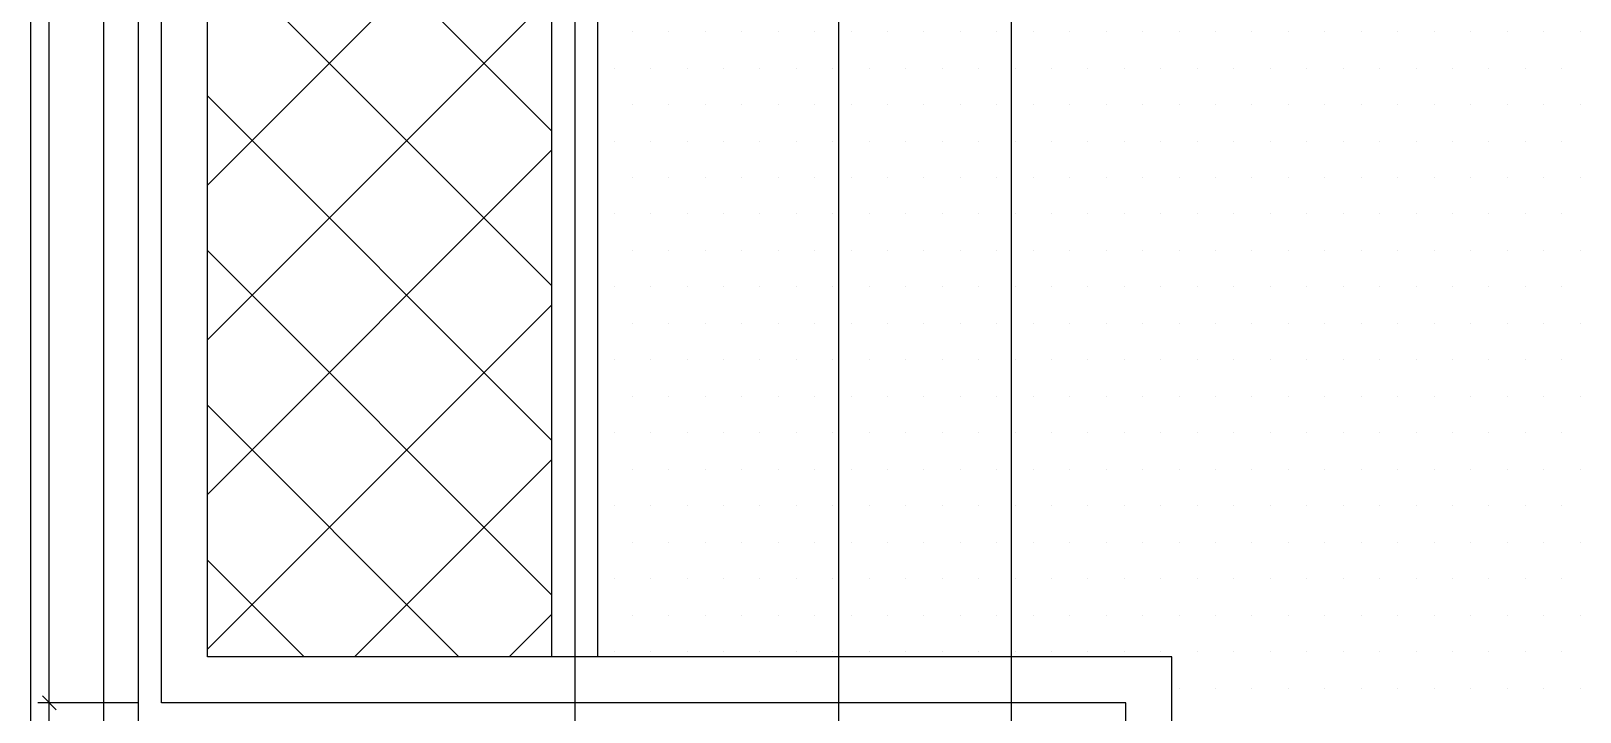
# Model space of a CAD drawing. Header units: millimetres. Extents: x 43168.9 to 43194.6, y -25545.1 to -25543.4.
# Drawn here: x 43179.9415 to 43180.0764, y -25544.0507 to -25543.9914 of the extents above; entities that cross this region are included whole.
import ezdxf

# ---------------------------------------------------------------- set-up
doc = ezdxf.new("R2010")
doc.units = ezdxf.units.MM
doc.header["$LTSCALE"] = 200
doc.linetypes.add('DASHDOT', pattern=[1, 0.5, -0.25, 0, -0.25])
doc.linetypes.add('DASHDOT2', pattern=[0.5, 0.25, -0.125, 0, -0.125])
for name, color, linetype in [('aks_sgh', 5, 'DASHDOT2'), ('gor-1_sgh', 232, 'Continuous'), ('gor-2_sgh', 161, 'Continuous'), ('gor-4_sgh', 17, 'Continuous'), ('kesitcizgisi_sgh', 22, 'Continuous'), ('olcuic_sgh', 183, 'Continuous'), ('tarama-zemin_sgh', 197, 'Continuous')]:
    doc.layers.add(name, color=color, linetype=linetype)

msp = doc.modelspace()

# ---------------------------------------------------------------- linework, layer by layer
at = {"color": 0, "linetype": 'ByBlock', "lineweight": -2}
for p, q in [((43179.94369, -25544.05051), (43179.94249, -25544.04931)), ((43179.94249, -25544.04931), (43179.94369, -25544.05051))]:
    msp.add_line(p, q, dxfattribs=at)
at = {"layer": 'aks_sgh'}
for p, q in [((43179.98888, -25543.74092), (43179.98888, -25544.60992)), ((43180.02688, -25543.74092), (43180.02688, -25544.60992))]:
    msp.add_line(p, q, dxfattribs=at)
at = {"layer": 'gor-1_sgh'}
for p, q in [((43179.95288, -25544.04991), (43179.95288, -25543.80392)), ((43179.95688, -25544.04591), (43179.95688, -25543.80392)), ((43180.04088, -25544.04591), (43179.95688, -25544.04591)), ((43180.04088, -25544.27891), (43180.04088, -25544.04591)), ((43180.03688, -25544.04991), (43179.95288, -25544.04991)), ((43180.03688, -25544.27491), (43180.03688, -25544.04991))]:
    msp.add_line(p, q, dxfattribs=at)
at = {"layer": 'gor-2_sgh'}
for p, q in [((43179.95088, -25544.05191), (43179.95088, -25543.81592)), ((43179.98688, -25544.04591), (43179.98688, -25543.90691)), ((43179.99088, -25544.04591), (43179.99088, -25543.91091))]:
    msp.add_line(p, q, dxfattribs=at)
at = {"layer": 'gor-4_sgh'}
for p, q in [((43179.9415, -25544.17942), (43179.9415, -25543.81592)), ((43179.94785, -25544.17942), (43179.94785, -25543.81592))]:
    msp.add_line(p, q, dxfattribs=at)
at = {"layer": 'kesitcizgisi_sgh', "linetype": 'DASHDOT'}
msp.add_line((43180.01188, -25544.61379), (43180.01188, -25543.80816), dxfattribs=at)
at = {"layer": 'olcuic_sgh'}
for p, q in [((43179.94309, -25544.05016), (43179.94309, -25543.80367)), ((43179.95088, -25544.04991), (43179.94209, -25544.04991)), ((43179.95088, -25544.04991), (43179.94209, -25544.04991)), ((43179.94309, -25544.54717), (43179.94309, -25544.04966))]:
    msp.add_line(p, q, dxfattribs=at)
at = {"layer": 'tarama-zemin_sgh'}
for p, q in [((43179.98688, -25544.00013), (43179.95688, -25543.97013)), ((43179.95688, -25544.00484), (43179.98688, -25543.97484)), ((43179.98688, -25544.0136), (43179.95688, -25543.9836)), ((43179.95688, -25544.01831), (43179.98688, -25543.98831)), ((43179.99389, -25543.99148), (43179.99389, -25543.99148)), ((43179.99706, -25543.99148), (43179.99706, -25543.99148)), ((43180.00024, -25543.99148), (43180.00024, -25543.99148)), ((43180.00341, -25543.99148), (43180.00341, -25543.99148)), ((43180.00659, -25543.99148), (43180.00659, -25543.99148)), ((43180.00976, -25543.99148), (43180.00976, -25543.99148)), ((43180.01294, -25543.99148), (43180.01294, -25543.99148)), ((43180.01611, -25543.99148), (43180.01611, -25543.99148)), ((43180.01929, -25543.99148), (43180.01929, -25543.99148)), ((43180.02246, -25543.99148), (43180.02246, -25543.99148)), ((43180.02564, -25543.99148), (43180.02564, -25543.99148)), ((43180.02881, -25543.99148), (43180.02881, -25543.99148)), ((43180.03199, -25543.99148), (43180.03199, -25543.99148)), ((43180.03516, -25543.99148), (43180.03516, -25543.99148)), ((43180.03834, -25543.99148), (43180.03834, -25543.99148)), ((43180.04151, -25543.99148), (43180.04151, -25543.99148)), ((43180.04469, -25543.99148), (43180.04469, -25543.99148)), ((43180.04786, -25543.99148), (43180.04786, -25543.99148)), ((43180.05104, -25543.99148), (43180.05104, -25543.99148)), ((43180.05421, -25543.99148), (43180.05421, -25543.99148)), ((43180.05739, -25543.99148), (43180.05739, -25543.99148)), ((43180.06056, -25543.99148), (43180.06056, -25543.99148)), ((43180.06374, -25543.99148), (43180.06374, -25543.99148)), ((43180.06691, -25543.99148), (43180.06691, -25543.99148)), ((43180.07009, -25543.99148), (43180.07009, -25543.99148)), ((43180.07326, -25543.99148), (43180.07326, -25543.99148)), ((43180.07644, -25543.99148), (43180.07644, -25543.99148)), ((43179.9923, -25543.99465), (43179.9923, -25543.99465)), ((43179.99547, -25543.99465), (43179.99547, -25543.99465)), ((43179.99865, -25543.99465), (43179.99865, -25543.99465)), ((43180.00182, -25543.99465), (43180.00182, -25543.99465)), ((43180.005, -25543.99465), (43180.005, -25543.99465)), ((43180.00817, -25543.99465), (43180.00817, -25543.99465)), ((43180.01135, -25543.99465), (43180.01135, -25543.99465)), ((43180.01452, -25543.99465), (43180.01452, -25543.99465)), ((43180.0177, -25543.99465), (43180.0177, -25543.99465)), ((43180.02087, -25543.99465), (43180.02087, -25543.99465)), ((43180.02405, -25543.99465), (43180.02405, -25543.99465)), ((43180.02722, -25543.99465), (43180.02722, -25543.99465)), ((43180.0304, -25543.99465), (43180.0304, -25543.99465)), ((43180.03357, -25543.99465), (43180.03357, -25543.99465)), ((43180.03675, -25543.99465), (43180.03675, -25543.99465)), ((43180.03992, -25543.99465), (43180.03992, -25543.99465)), ((43180.0431, -25543.99465), (43180.0431, -25543.99465)), ((43180.04627, -25543.99465), (43180.04627, -25543.99465)), ((43180.04945, -25543.99465), (43180.04945, -25543.99465)), ((43180.05262, -25543.99465), (43180.05262, -25543.99465)), ((43180.0558, -25543.99465), (43180.0558, -25543.99465)), ((43180.05897, -25543.99465), (43180.05897, -25543.99465)), ((43180.06215, -25543.99465), (43180.06215, -25543.99465)), ((43180.06532, -25543.99465), (43180.06532, -25543.99465)), ((43180.0685, -25543.99465), (43180.0685, -25543.99465)), ((43180.07167, -25543.99465), (43180.07167, -25543.99465)), ((43180.07485, -25543.99465), (43180.07485, -25543.99465)), ((43179.98688, -25544.02707), (43179.95688, -25543.99707)), ((43179.99389, -25543.99783), (43179.99389, -25543.99783)), ((43179.99706, -25543.99783), (43179.99706, -25543.99783)), ((43180.00024, -25543.99783), (43180.00024, -25543.99783)), ((43180.00341, -25543.99783), (43180.00341, -25543.99783)), ((43180.00659, -25543.99783), (43180.00659, -25543.99783)), ((43180.00976, -25543.99783), (43180.00976, -25543.99783)), ((43180.01294, -25543.99783), (43180.01294, -25543.99783)), ((43180.01611, -25543.99783), (43180.01611, -25543.99783)), ((43180.01929, -25543.99783), (43180.01929, -25543.99783)), ((43180.02246, -25543.99783), (43180.02246, -25543.99783)), ((43180.02564, -25543.99783), (43180.02564, -25543.99783)), ((43180.02881, -25543.99783), (43180.02881, -25543.99783)), ((43180.03199, -25543.99783), (43180.03199, -25543.99783)), ((43180.03516, -25543.99783), (43180.03516, -25543.99783)), ((43180.03834, -25543.99783), (43180.03834, -25543.99783)), ((43180.04151, -25543.99783), (43180.04151, -25543.99783)), ((43180.04469, -25543.99783), (43180.04469, -25543.99783)), ((43180.04786, -25543.99783), (43180.04786, -25543.99783)), ((43180.05104, -25543.99783), (43180.05104, -25543.99783)), ((43180.05421, -25543.99783), (43180.05421, -25543.99783)), ((43180.05739, -25543.99783), (43180.05739, -25543.99783)), ((43180.06056, -25543.99783), (43180.06056, -25543.99783)), ((43180.06374, -25543.99783), (43180.06374, -25543.99783)), ((43180.06691, -25543.99783), (43180.06691, -25543.99783)), ((43180.07009, -25543.99783), (43180.07009, -25543.99783)), ((43180.07326, -25543.99783), (43180.07326, -25543.99783)), ((43180.07644, -25543.99783), (43180.07644, -25543.99783)), ((43179.95688, -25544.03178), (43179.98688, -25544.00178)), ((43179.9923, -25544.001), (43179.9923, -25544.001)), ((43179.99547, -25544.001), (43179.99547, -25544.001)), ((43179.99865, -25544.001), (43179.99865, -25544.001)), ((43180.00182, -25544.001), (43180.00182, -25544.001)), ((43180.005, -25544.001), (43180.005, -25544.001)), ((43180.00817, -25544.001), (43180.00817, -25544.001)), ((43180.01135, -25544.001), (43180.01135, -25544.001)), ((43180.01452, -25544.001), (43180.01452, -25544.001)), ((43180.0177, -25544.001), (43180.0177, -25544.001)), ((43180.02087, -25544.001), (43180.02087, -25544.001)), ((43180.02405, -25544.001), (43180.02405, -25544.001)), ((43180.02722, -25544.001), (43180.02722, -25544.001)), ((43180.0304, -25544.001), (43180.0304, -25544.001)), ((43180.03357, -25544.001), (43180.03357, -25544.001)), ((43180.03675, -25544.001), (43180.03675, -25544.001)), ((43180.03992, -25544.001), (43180.03992, -25544.001)), ((43180.0431, -25544.001), (43180.0431, -25544.001)), ((43180.04627, -25544.001), (43180.04627, -25544.001)), ((43180.04945, -25544.001), (43180.04945, -25544.001)), ((43180.05262, -25544.001), (43180.05262, -25544.001)), ((43180.0558, -25544.001), (43180.0558, -25544.001)), ((43180.05897, -25544.001), (43180.05897, -25544.001)), ((43180.06215, -25544.001), (43180.06215, -25544.001)), ((43180.06532, -25544.001), (43180.06532, -25544.001)), ((43180.0685, -25544.001), (43180.0685, -25544.001)), ((43180.07167, -25544.001), (43180.07167, -25544.001)), ((43180.07485, -25544.001), (43180.07485, -25544.001)), ((43179.99389, -25544.00418), (43179.99389, -25544.00418)), ((43179.99706, -25544.00418), (43179.99706, -25544.00418)), ((43180.00024, -25544.00418), (43180.00024, -25544.00418)), ((43180.00341, -25544.00418), (43180.00341, -25544.00418)), ((43180.00659, -25544.00418), (43180.00659, -25544.00418)), ((43180.00976, -25544.00418), (43180.00976, -25544.00418)), ((43180.01294, -25544.00418), (43180.01294, -25544.00418)), ((43180.01611, -25544.00418), (43180.01611, -25544.00418)), ((43180.01929, -25544.00418), (43180.01929, -25544.00418)), ((43180.02246, -25544.00418), (43180.02246, -25544.00418)), ((43180.02564, -25544.00418), (43180.02564, -25544.00418)), ((43180.02881, -25544.00418), (43180.02881, -25544.00418)), ((43180.03199, -25544.00418), (43180.03199, -25544.00418)), ((43180.03516, -25544.00418), (43180.03516, -25544.00418)), ((43180.03834, -25544.00418), (43180.03834, -25544.00418)), ((43180.04151, -25544.00418), (43180.04151, -25544.00418)), ((43180.04469, -25544.00418), (43180.04469, -25544.00418)), ((43180.04786, -25544.00418), (43180.04786, -25544.00418)), ((43180.05104, -25544.00418), (43180.05104, -25544.00418)), ((43180.05421, -25544.00418), (43180.05421, -25544.00418)), ((43180.05739, -25544.00418), (43180.05739, -25544.00418)), ((43180.06056, -25544.00418), (43180.06056, -25544.00418)), ((43180.06374, -25544.00418), (43180.06374, -25544.00418)), ((43180.06691, -25544.00418), (43180.06691, -25544.00418)), ((43180.07009, -25544.00418), (43180.07009, -25544.00418)), ((43180.07326, -25544.00418), (43180.07326, -25544.00418)), ((43180.07644, -25544.00418), (43180.07644, -25544.00418)), ((43179.9923, -25544.00735), (43179.9923, -25544.00735)), ((43179.99547, -25544.00735), (43179.99547, -25544.00735)), ((43179.99865, -25544.00735), (43179.99865, -25544.00735)), ((43180.00182, -25544.00735), (43180.00182, -25544.00735)), ((43180.005, -25544.00735), (43180.005, -25544.00735)), ((43180.00817, -25544.00735), (43180.00817, -25544.00735)), ((43180.01135, -25544.00735), (43180.01135, -25544.00735)), ((43180.01452, -25544.00735), (43180.01452, -25544.00735)), ((43180.0177, -25544.00735), (43180.0177, -25544.00735)), ((43180.02087, -25544.00735), (43180.02087, -25544.00735)), ((43180.02405, -25544.00735), (43180.02405, -25544.00735)), ((43180.02722, -25544.00735), (43180.02722, -25544.00735)), ((43180.0304, -25544.00735), (43180.0304, -25544.00735)), ((43180.03357, -25544.00735), (43180.03357, -25544.00735)), ((43180.03675, -25544.00735), (43180.03675, -25544.00735)), ((43180.03992, -25544.00735), (43180.03992, -25544.00735)), ((43180.0431, -25544.00735), (43180.0431, -25544.00735)), ((43180.04627, -25544.00735), (43180.04627, -25544.00735)), ((43180.04945, -25544.00735), (43180.04945, -25544.00735)), ((43180.05262, -25544.00735), (43180.05262, -25544.00735)), ((43180.0558, -25544.00735), (43180.0558, -25544.00735)), ((43180.05897, -25544.00735), (43180.05897, -25544.00735)), ((43180.06215, -25544.00735), (43180.06215, -25544.00735)), ((43180.06532, -25544.00735), (43180.06532, -25544.00735)), ((43180.0685, -25544.00735), (43180.0685, -25544.00735)), ((43180.07167, -25544.00735), (43180.07167, -25544.00735)), ((43180.07485, -25544.00735), (43180.07485, -25544.00735)), ((43179.98688, -25544.04054), (43179.95688, -25544.01054)), ((43179.99389, -25544.01053), (43179.99389, -25544.01053)), ((43179.99706, -25544.01053), (43179.99706, -25544.01053)), ((43180.00024, -25544.01053), (43180.00024, -25544.01053)), ((43180.00341, -25544.01053), (43180.00341, -25544.01053)), ((43180.00659, -25544.01053), (43180.00659, -25544.01053)), ((43180.00976, -25544.01053), (43180.00976, -25544.01053)), ((43180.01294, -25544.01053), (43180.01294, -25544.01053)), ((43180.01611, -25544.01053), (43180.01611, -25544.01053)), ((43180.01929, -25544.01053), (43180.01929, -25544.01053)), ((43180.02246, -25544.01053), (43180.02246, -25544.01053)), ((43180.02564, -25544.01053), (43180.02564, -25544.01053)), ((43180.02881, -25544.01053), (43180.02881, -25544.01053)), ((43180.03199, -25544.01053), (43180.03199, -25544.01053)), ((43180.03516, -25544.01053), (43180.03516, -25544.01053)), ((43180.03834, -25544.01053), (43180.03834, -25544.01053)), ((43180.04151, -25544.01053), (43180.04151, -25544.01053)), ((43180.04469, -25544.01053), (43180.04469, -25544.01053)), ((43180.04786, -25544.01053), (43180.04786, -25544.01053)), ((43180.05104, -25544.01053), (43180.05104, -25544.01053)), ((43180.05421, -25544.01053), (43180.05421, -25544.01053)), ((43180.05739, -25544.01053), (43180.05739, -25544.01053)), ((43180.06056, -25544.01053), (43180.06056, -25544.01053)), ((43180.06374, -25544.01053), (43180.06374, -25544.01053)), ((43180.06691, -25544.01053), (43180.06691, -25544.01053)), ((43180.07009, -25544.01053), (43180.07009, -25544.01053)), ((43180.07326, -25544.01053), (43180.07326, -25544.01053)), ((43180.07644, -25544.01053), (43180.07644, -25544.01053)), ((43179.9923, -25544.0137), (43179.9923, -25544.0137)), ((43179.99547, -25544.0137), (43179.99547, -25544.0137)), ((43179.99865, -25544.0137), (43179.99865, -25544.0137)), ((43180.00182, -25544.0137), (43180.00182, -25544.0137)), ((43180.005, -25544.0137), (43180.005, -25544.0137)), ((43180.00817, -25544.0137), (43180.00817, -25544.0137)), ((43180.01135, -25544.0137), (43180.01135, -25544.0137)), ((43180.01452, -25544.0137), (43180.01452, -25544.0137)), ((43180.0177, -25544.0137), (43180.0177, -25544.0137)), ((43180.02087, -25544.0137), (43180.02087, -25544.0137)), ((43180.02405, -25544.0137), (43180.02405, -25544.0137)), ((43180.02722, -25544.0137), (43180.02722, -25544.0137)), ((43180.0304, -25544.0137), (43180.0304, -25544.0137)), ((43180.03357, -25544.0137), (43180.03357, -25544.0137)), ((43180.03675, -25544.0137), (43180.03675, -25544.0137)), ((43180.03992, -25544.0137), (43180.03992, -25544.0137)), ((43180.0431, -25544.0137), (43180.0431, -25544.0137)), ((43180.04627, -25544.0137), (43180.04627, -25544.0137)), ((43180.04945, -25544.0137), (43180.04945, -25544.0137)), ((43180.05262, -25544.0137), (43180.05262, -25544.0137)), ((43180.0558, -25544.0137), (43180.0558, -25544.0137)), ((43180.05897, -25544.0137), (43180.05897, -25544.0137)), ((43180.06215, -25544.0137), (43180.06215, -25544.0137)), ((43180.06532, -25544.0137), (43180.06532, -25544.0137)), ((43180.0685, -25544.0137), (43180.0685, -25544.0137)), ((43180.07167, -25544.0137), (43180.07167, -25544.0137)), ((43180.07485, -25544.0137), (43180.07485, -25544.0137)), ((43179.95688, -25544.04525), (43179.98688, -25544.01525)), ((43179.99389, -25544.01688), (43179.99389, -25544.01688)), ((43179.99706, -25544.01688), (43179.99706, -25544.01688)), ((43180.00024, -25544.01688), (43180.00024, -25544.01688)), ((43180.00341, -25544.01688), (43180.00341, -25544.01688)), ((43180.00659, -25544.01688), (43180.00659, -25544.01688)), ((43180.00976, -25544.01688), (43180.00976, -25544.01688)), ((43180.01294, -25544.01688), (43180.01294, -25544.01688)), ((43180.01611, -25544.01688), (43180.01611, -25544.01688)), ((43180.01929, -25544.01688), (43180.01929, -25544.01688)), ((43180.02246, -25544.01688), (43180.02246, -25544.01688)), ((43180.02564, -25544.01688), (43180.02564, -25544.01688)), ((43180.02881, -25544.01688), (43180.02881, -25544.01688)), ((43180.03199, -25544.01688), (43180.03199, -25544.01688)), ((43180.03516, -25544.01688), (43180.03516, -25544.01688)), ((43180.03834, -25544.01688), (43180.03834, -25544.01688)), ((43180.04151, -25544.01688), (43180.04151, -25544.01688)), ((43180.04469, -25544.01688), (43180.04469, -25544.01688)), ((43180.04786, -25544.01688), (43180.04786, -25544.01688)), ((43180.05104, -25544.01688), (43180.05104, -25544.01688)), ((43180.05421, -25544.01688), (43180.05421, -25544.01688)), ((43180.05739, -25544.01688), (43180.05739, -25544.01688)), ((43180.06056, -25544.01688), (43180.06056, -25544.01688)), ((43180.06374, -25544.01688), (43180.06374, -25544.01688)), ((43180.06691, -25544.01688), (43180.06691, -25544.01688)), ((43180.07009, -25544.01688), (43180.07009, -25544.01688)), ((43180.07326, -25544.01688), (43180.07326, -25544.01688)), ((43180.07644, -25544.01688), (43180.07644, -25544.01688)), ((43179.9923, -25544.02005), (43179.9923, -25544.02005)), ((43179.99547, -25544.02005), (43179.99547, -25544.02005)), ((43179.99865, -25544.02005), (43179.99865, -25544.02005)), ((43180.00182, -25544.02005), (43180.00182, -25544.02005)), ((43180.005, -25544.02005), (43180.005, -25544.02005)), ((43180.00817, -25544.02005), (43180.00817, -25544.02005)), ((43180.01135, -25544.02005), (43180.01135, -25544.02005)), ((43180.01452, -25544.02005), (43180.01452, -25544.02005)), ((43180.0177, -25544.02005), (43180.0177, -25544.02005)), ((43180.02087, -25544.02005), (43180.02087, -25544.02005)), ((43180.02405, -25544.02005), (43180.02405, -25544.02005)), ((43180.02722, -25544.02005), (43180.02722, -25544.02005)), ((43180.0304, -25544.02005), (43180.0304, -25544.02005)), ((43180.03357, -25544.02005), (43180.03357, -25544.02005)), ((43180.03675, -25544.02005), (43180.03675, -25544.02005)), ((43180.03992, -25544.02005), (43180.03992, -25544.02005)), ((43180.0431, -25544.02005), (43180.0431, -25544.02005)), ((43180.04627, -25544.02005), (43180.04627, -25544.02005)), ((43180.04945, -25544.02005), (43180.04945, -25544.02005)), ((43180.05262, -25544.02005), (43180.05262, -25544.02005)), ((43180.0558, -25544.02005), (43180.0558, -25544.02005)), ((43180.05897, -25544.02005), (43180.05897, -25544.02005)), ((43180.06215, -25544.02005), (43180.06215, -25544.02005)), ((43180.06532, -25544.02005), (43180.06532, -25544.02005)), ((43180.0685, -25544.02005), (43180.0685, -25544.02005)), ((43180.07167, -25544.02005), (43180.07167, -25544.02005)), ((43180.07485, -25544.02005), (43180.07485, -25544.02005)), ((43179.99389, -25544.02323), (43179.99389, -25544.02323)), ((43179.99706, -25544.02323), (43179.99706, -25544.02323)), ((43180.00024, -25544.02323), (43180.00024, -25544.02323)), ((43180.00341, -25544.02323), (43180.00341, -25544.02323)), ((43180.00659, -25544.02323), (43180.00659, -25544.02323)), ((43180.00976, -25544.02323), (43180.00976, -25544.02323)), ((43180.01294, -25544.02323), (43180.01294, -25544.02323)), ((43180.01611, -25544.02323), (43180.01611, -25544.02323)), ((43180.01929, -25544.02323), (43180.01929, -25544.02323)), ((43180.02246, -25544.02323), (43180.02246, -25544.02323)), ((43180.02564, -25544.02323), (43180.02564, -25544.02323)), ((43180.02881, -25544.02323), (43180.02881, -25544.02323)), ((43180.03199, -25544.02323), (43180.03199, -25544.02323)), ((43180.03516, -25544.02323), (43180.03516, -25544.02323)), ((43180.03834, -25544.02323), (43180.03834, -25544.02323)), ((43180.04151, -25544.02323), (43180.04151, -25544.02323)), ((43180.04469, -25544.02323), (43180.04469, -25544.02323)), ((43180.04786, -25544.02323), (43180.04786, -25544.02323)), ((43180.05104, -25544.02323), (43180.05104, -25544.02323)), ((43180.05421, -25544.02323), (43180.05421, -25544.02323)), ((43180.05739, -25544.02323), (43180.05739, -25544.02323)), ((43180.06056, -25544.02323), (43180.06056, -25544.02323)), ((43180.06374, -25544.02323), (43180.06374, -25544.02323)), ((43180.06691, -25544.02323), (43180.06691, -25544.02323)), ((43180.07009, -25544.02323), (43180.07009, -25544.02323)), ((43180.07326, -25544.02323), (43180.07326, -25544.02323)), ((43180.07644, -25544.02323), (43180.07644, -25544.02323)), ((43179.97877, -25544.04591), (43179.95688, -25544.02401)), ((43179.9923, -25544.0264), (43179.9923, -25544.0264)), ((43179.99547, -25544.0264), (43179.99547, -25544.0264)), ((43179.99865, -25544.0264), (43179.99865, -25544.0264)), ((43180.00182, -25544.0264), (43180.00182, -25544.0264)), ((43180.005, -25544.0264), (43180.005, -25544.0264)), ((43180.00817, -25544.0264), (43180.00817, -25544.0264)), ((43180.01135, -25544.0264), (43180.01135, -25544.0264)), ((43180.01452, -25544.0264), (43180.01452, -25544.0264)), ((43180.0177, -25544.0264), (43180.0177, -25544.0264)), ((43180.02087, -25544.0264), (43180.02087, -25544.0264)), ((43180.02405, -25544.0264), (43180.02405, -25544.0264)), ((43180.02722, -25544.0264), (43180.02722, -25544.0264)), ((43180.0304, -25544.0264), (43180.0304, -25544.0264)), ((43180.03357, -25544.0264), (43180.03357, -25544.0264)), ((43180.03675, -25544.0264), (43180.03675, -25544.0264)), ((43180.03992, -25544.0264), (43180.03992, -25544.0264)), ((43180.0431, -25544.0264), (43180.0431, -25544.0264)), ((43180.04627, -25544.0264), (43180.04627, -25544.0264)), ((43180.04945, -25544.0264), (43180.04945, -25544.0264)), ((43180.05262, -25544.0264), (43180.05262, -25544.0264)), ((43180.0558, -25544.0264), (43180.0558, -25544.0264)), ((43180.05897, -25544.0264), (43180.05897, -25544.0264)), ((43180.06215, -25544.0264), (43180.06215, -25544.0264)), ((43180.06532, -25544.0264), (43180.06532, -25544.0264)), ((43180.0685, -25544.0264), (43180.0685, -25544.0264)), ((43180.07167, -25544.0264), (43180.07167, -25544.0264)), ((43180.07485, -25544.0264), (43180.07485, -25544.0264)), ((43179.96969, -25544.04591), (43179.98688, -25544.02872)), ((43179.99389, -25544.02958), (43179.99389, -25544.02958)), ((43179.99706, -25544.02958), (43179.99706, -25544.02958)), ((43180.00024, -25544.02958), (43180.00024, -25544.02958)), ((43180.00341, -25544.02958), (43180.00341, -25544.02958)), ((43180.00659, -25544.02958), (43180.00659, -25544.02958)), ((43180.00976, -25544.02958), (43180.00976, -25544.02958)), ((43180.01294, -25544.02958), (43180.01294, -25544.02958)), ((43180.01611, -25544.02958), (43180.01611, -25544.02958)), ((43180.01929, -25544.02958), (43180.01929, -25544.02958)), ((43180.02246, -25544.02958), (43180.02246, -25544.02958)), ((43180.02564, -25544.02958), (43180.02564, -25544.02958)), ((43180.02881, -25544.02958), (43180.02881, -25544.02958)), ((43180.03199, -25544.02958), (43180.03199, -25544.02958)), ((43180.03516, -25544.02958), (43180.03516, -25544.02958)), ((43180.03834, -25544.02958), (43180.03834, -25544.02958)), ((43180.04151, -25544.02958), (43180.04151, -25544.02958)), ((43180.04469, -25544.02958), (43180.04469, -25544.02958)), ((43180.04786, -25544.02958), (43180.04786, -25544.02958)), ((43180.05104, -25544.02958), (43180.05104, -25544.02958)), ((43180.05421, -25544.02958), (43180.05421, -25544.02958)), ((43180.05739, -25544.02958), (43180.05739, -25544.02958)), ((43180.06056, -25544.02958), (43180.06056, -25544.02958)), ((43180.06374, -25544.02958), (43180.06374, -25544.02958)), ((43180.06691, -25544.02958), (43180.06691, -25544.02958)), ((43180.07009, -25544.02958), (43180.07009, -25544.02958)), ((43180.07326, -25544.02958), (43180.07326, -25544.02958)), ((43180.07644, -25544.02958), (43180.07644, -25544.02958)), ((43179.9923, -25544.03275), (43179.9923, -25544.03275)), ((43179.99547, -25544.03275), (43179.99547, -25544.03275)), ((43179.99865, -25544.03275), (43179.99865, -25544.03275)), ((43180.00182, -25544.03275), (43180.00182, -25544.03275)), ((43180.005, -25544.03275), (43180.005, -25544.03275)), ((43180.00817, -25544.03275), (43180.00817, -25544.03275)), ((43180.01135, -25544.03275), (43180.01135, -25544.03275)), ((43180.01452, -25544.03275), (43180.01452, -25544.03275)), ((43180.0177, -25544.03275), (43180.0177, -25544.03275)), ((43180.02087, -25544.03275), (43180.02087, -25544.03275)), ((43180.02405, -25544.03275), (43180.02405, -25544.03275)), ((43180.02722, -25544.03275), (43180.02722, -25544.03275)), ((43180.0304, -25544.03275), (43180.0304, -25544.03275)), ((43180.03357, -25544.03275), (43180.03357, -25544.03275)), ((43180.03675, -25544.03275), (43180.03675, -25544.03275)), ((43180.03992, -25544.03275), (43180.03992, -25544.03275)), ((43180.0431, -25544.03275), (43180.0431, -25544.03275)), ((43180.04627, -25544.03275), (43180.04627, -25544.03275)), ((43180.04945, -25544.03275), (43180.04945, -25544.03275)), ((43180.05262, -25544.03275), (43180.05262, -25544.03275)), ((43180.0558, -25544.03275), (43180.0558, -25544.03275)), ((43180.05897, -25544.03275), (43180.05897, -25544.03275)), ((43180.06215, -25544.03275), (43180.06215, -25544.03275)), ((43180.06532, -25544.03275), (43180.06532, -25544.03275)), ((43180.0685, -25544.03275), (43180.0685, -25544.03275)), ((43180.07167, -25544.03275), (43180.07167, -25544.03275)), ((43180.07485, -25544.03275), (43180.07485, -25544.03275)), ((43179.99389, -25544.03593), (43179.99389, -25544.03593)), ((43179.99706, -25544.03593), (43179.99706, -25544.03593)), ((43180.00024, -25544.03593), (43180.00024, -25544.03593)), ((43180.00341, -25544.03593), (43180.00341, -25544.03593)), ((43180.00659, -25544.03593), (43180.00659, -25544.03593)), ((43180.00976, -25544.03593), (43180.00976, -25544.03593)), ((43180.01294, -25544.03593), (43180.01294, -25544.03593)), ((43180.01611, -25544.03593), (43180.01611, -25544.03593)), ((43180.01929, -25544.03593), (43180.01929, -25544.03593)), ((43180.02246, -25544.03593), (43180.02246, -25544.03593)), ((43180.02564, -25544.03593), (43180.02564, -25544.03593)), ((43180.02881, -25544.03593), (43180.02881, -25544.03593)), ((43180.03199, -25544.03593), (43180.03199, -25544.03593)), ((43180.03516, -25544.03593), (43180.03516, -25544.03593)), ((43180.03834, -25544.03593), (43180.03834, -25544.03593)), ((43180.04151, -25544.03593), (43180.04151, -25544.03593)), ((43180.04469, -25544.03593), (43180.04469, -25544.03593)), ((43180.04786, -25544.03593), (43180.04786, -25544.03593)), ((43180.05104, -25544.03593), (43180.05104, -25544.03593)), ((43180.05421, -25544.03593), (43180.05421, -25544.03593)), ((43180.05739, -25544.03593), (43180.05739, -25544.03593)), ((43180.06056, -25544.03593), (43180.06056, -25544.03593)), ((43180.06374, -25544.03593), (43180.06374, -25544.03593)), ((43180.06691, -25544.03593), (43180.06691, -25544.03593)), ((43180.07009, -25544.03593), (43180.07009, -25544.03593)), ((43180.07326, -25544.03593), (43180.07326, -25544.03593)), ((43180.07644, -25544.03593), (43180.07644, -25544.03593)), ((43179.9653, -25544.04591), (43179.95688, -25544.03749)), ((43179.9923, -25544.0391), (43179.9923, -25544.0391)), ((43179.99547, -25544.0391), (43179.99547, -25544.0391)), ((43179.99865, -25544.0391), (43179.99865, -25544.0391)), ((43180.00182, -25544.0391), (43180.00182, -25544.0391)), ((43180.005, -25544.0391), (43180.005, -25544.0391)), ((43180.00817, -25544.0391), (43180.00817, -25544.0391)), ((43180.01135, -25544.0391), (43180.01135, -25544.0391)), ((43180.01452, -25544.0391), (43180.01452, -25544.0391)), ((43180.0177, -25544.0391), (43180.0177, -25544.0391)), ((43180.02087, -25544.0391), (43180.02087, -25544.0391)), ((43180.02405, -25544.0391), (43180.02405, -25544.0391)), ((43180.02722, -25544.0391), (43180.02722, -25544.0391)), ((43180.0304, -25544.0391), (43180.0304, -25544.0391)), ((43180.03357, -25544.0391), (43180.03357, -25544.0391)), ((43180.03675, -25544.0391), (43180.03675, -25544.0391)), ((43180.03992, -25544.0391), (43180.03992, -25544.0391)), ((43180.0431, -25544.0391), (43180.0431, -25544.0391)), ((43180.04627, -25544.0391), (43180.04627, -25544.0391)), ((43180.04945, -25544.0391), (43180.04945, -25544.0391)), ((43180.05262, -25544.0391), (43180.05262, -25544.0391)), ((43180.0558, -25544.0391), (43180.0558, -25544.0391)), ((43180.05897, -25544.0391), (43180.05897, -25544.0391)), ((43180.06215, -25544.0391), (43180.06215, -25544.0391)), ((43180.06532, -25544.0391), (43180.06532, -25544.0391)), ((43180.0685, -25544.0391), (43180.0685, -25544.0391)), ((43180.07167, -25544.0391), (43180.07167, -25544.0391)), ((43180.07485, -25544.0391), (43180.07485, -25544.0391)), ((43179.98316, -25544.04591), (43179.98688, -25544.04219)), ((43179.99389, -25544.04228), (43179.99389, -25544.04228)), ((43179.99706, -25544.04228), (43179.99706, -25544.04228)), ((43180.00024, -25544.04228), (43180.00024, -25544.04228)), ((43180.00341, -25544.04228), (43180.00341, -25544.04228)), ((43180.00659, -25544.04228), (43180.00659, -25544.04228)), ((43180.00976, -25544.04228), (43180.00976, -25544.04228)), ((43180.01294, -25544.04228), (43180.01294, -25544.04228)), ((43180.01611, -25544.04228), (43180.01611, -25544.04228)), ((43180.01929, -25544.04228), (43180.01929, -25544.04228)), ((43180.02246, -25544.04228), (43180.02246, -25544.04228)), ((43180.02564, -25544.04228), (43180.02564, -25544.04228)), ((43180.02881, -25544.04228), (43180.02881, -25544.04228)), ((43180.03199, -25544.04228), (43180.03199, -25544.04228)), ((43180.03516, -25544.04228), (43180.03516, -25544.04228)), ((43180.03834, -25544.04228), (43180.03834, -25544.04228)), ((43180.04151, -25544.04228), (43180.04151, -25544.04228)), ((43180.04469, -25544.04228), (43180.04469, -25544.04228)), ((43180.04786, -25544.04228), (43180.04786, -25544.04228)), ((43180.05104, -25544.04228), (43180.05104, -25544.04228)), ((43180.05421, -25544.04228), (43180.05421, -25544.04228)), ((43180.05739, -25544.04228), (43180.05739, -25544.04228)), ((43180.06056, -25544.04228), (43180.06056, -25544.04228)), ((43180.06374, -25544.04228), (43180.06374, -25544.04228)), ((43180.06691, -25544.04228), (43180.06691, -25544.04228)), ((43180.07009, -25544.04228), (43180.07009, -25544.04228)), ((43180.07326, -25544.04228), (43180.07326, -25544.04228)), ((43180.07644, -25544.04228), (43180.07644, -25544.04228)), ((43179.9923, -25544.04545), (43179.9923, -25544.04545)), ((43179.99547, -25544.04545), (43179.99547, -25544.04545)), ((43179.99865, -25544.04545), (43179.99865, -25544.04545)), ((43180.00182, -25544.04545), (43180.00182, -25544.04545)), ((43180.005, -25544.04545), (43180.005, -25544.04545)), ((43180.00817, -25544.04545), (43180.00817, -25544.04545)), ((43180.01135, -25544.04545), (43180.01135, -25544.04545)), ((43180.01452, -25544.04545), (43180.01452, -25544.04545)), ((43180.0177, -25544.04545), (43180.0177, -25544.04545)), ((43180.02087, -25544.04545), (43180.02087, -25544.04545)), ((43180.02405, -25544.04545), (43180.02405, -25544.04545)), ((43180.02722, -25544.04545), (43180.02722, -25544.04545)), ((43180.0304, -25544.04545), (43180.0304, -25544.04545)), ((43180.03357, -25544.04545), (43180.03357, -25544.04545)), ((43180.03675, -25544.04545), (43180.03675, -25544.04545)), ((43180.03992, -25544.04545), (43180.03992, -25544.04545)), ((43180.0431, -25544.04545), (43180.0431, -25544.04545)), ((43180.04627, -25544.04545), (43180.04627, -25544.04545)), ((43180.04945, -25544.04545), (43180.04945, -25544.04545)), ((43180.05262, -25544.04545), (43180.05262, -25544.04545)), ((43180.0558, -25544.04545), (43180.0558, -25544.04545)), ((43180.05897, -25544.04545), (43180.05897, -25544.04545)), ((43180.06215, -25544.04545), (43180.06215, -25544.04545)), ((43180.06532, -25544.04545), (43180.06532, -25544.04545)), ((43180.0685, -25544.04545), (43180.0685, -25544.04545)), ((43180.07167, -25544.04545), (43180.07167, -25544.04545)), ((43180.07485, -25544.04545), (43180.07485, -25544.04545)), ((43180.04151, -25544.04863), (43180.04151, -25544.04863)), ((43180.04469, -25544.04863), (43180.04469, -25544.04863)), ((43180.04786, -25544.04863), (43180.04786, -25544.04863)), ((43180.05104, -25544.04863), (43180.05104, -25544.04863)), ((43180.05421, -25544.04863), (43180.05421, -25544.04863)), ((43180.05739, -25544.04863), (43180.05739, -25544.04863)), ((43180.06056, -25544.04863), (43180.06056, -25544.04863)), ((43180.06374, -25544.04863), (43180.06374, -25544.04863)), ((43180.06691, -25544.04863), (43180.06691, -25544.04863)), ((43180.07009, -25544.04863), (43180.07009, -25544.04863)), ((43180.07326, -25544.04863), (43180.07326, -25544.04863)), ((43180.07644, -25544.04863), (43180.07644, -25544.04863))]:
    msp.add_line(p, q, dxfattribs=at)

doc.saveas('drawing.dxf')
